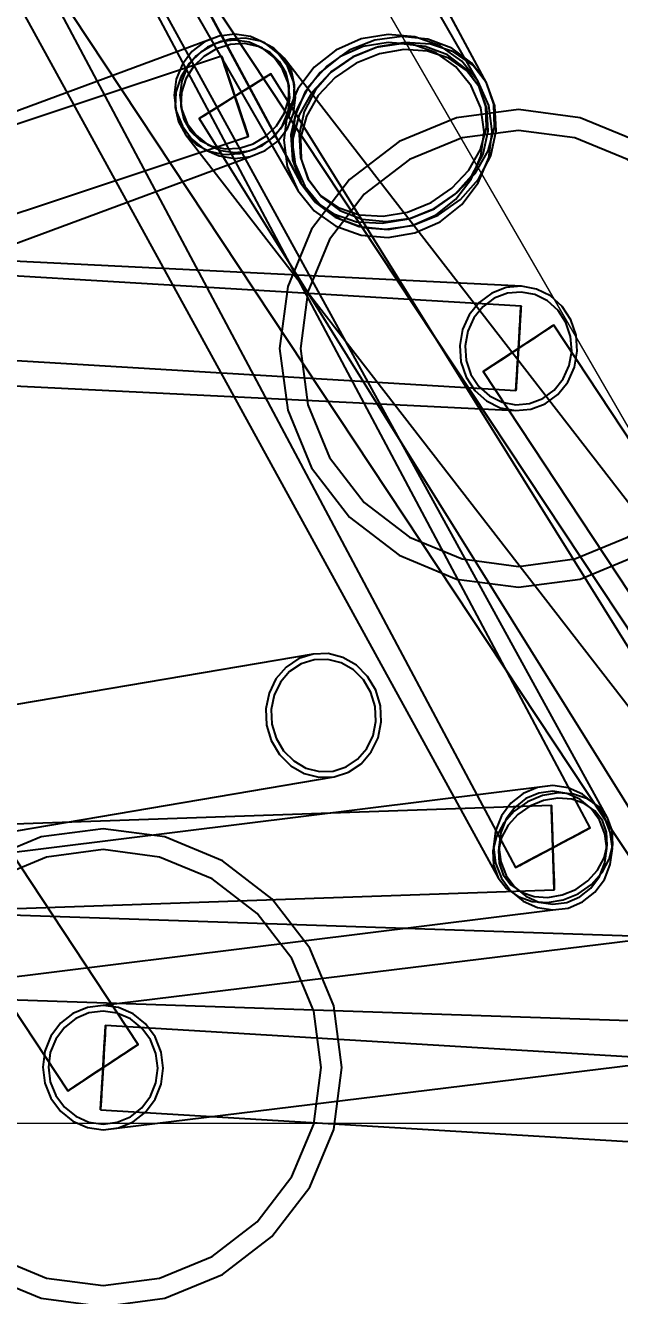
# Model space of a CAD drawing. Header units: millimetres. Extents: x -52000 to 54854, y -52000 to 53750.
# Drawn here: x 29162 to 32023, y -20460 to -14342 of the extents above; entities that cross this region are included whole.
import ezdxf

# ---------------------------------------------------------------- set-up
doc = ezdxf.new("R2010")
doc.units = ezdxf.units.MM
for name, color, linetype, lineweight in [('D-BMK-AXIS', 7, 'Continuous', 13), ('D-STR-DIM', 7, 'Continuous', 13), ('D-STR-STRC', 7, 'Continuous', 25)]:
    doc.layers.add(name, color=color, linetype=linetype, lineweight=lineweight)
doc.styles.add('OpenSansCondensed-Light', font='OpenSansCondensed-Light.ttf')
doc.styles.add('TOWER_UNICODE', font='Arial Unicode.ttf')
doc.dimstyles.new('EZDXF', dxfattribs={"dimtxt": 0.25, "dimasz": 0.175, "dimexe": 0.375, "dimexo": 0.125, "dimgap": 0.1, "dimtad": 1, "dimlfac": 100, "dimzin": 12, "dimdsep": 46, "dimtxsty": 'OpenSansCondensed-Light', "dimblk": 'ARCHTICK', "dimcen": 2.5, "dimazin": 3, "dimtfac": 0.5, "dimtmove": 2, "dimatfit": 3})

# ---------------------------------------------------------------- blocks, each defined once
blk = doc.blocks.new('_ARCHTICK')
at = {"color": 0, "linetype": 'BYBLOCK', "const_width": 0.15}
blk.add_lwpolyline([(-0.5, -0.5), (0.5, 0.5)], dxfattribs=at)

msp = doc.modelspace()

# ---------------------------------------------------------------- linework, layer by layer
at = {"layer": 'D-BMK-AXIS'}
msp.add_lwpolyline([(0, 39259.8), (-34000, -19629.9), (34000, -19629.9)], close=True, dxfattribs=at)
at = {"layer": 'D-STR-STRC'}
for points in [[(26511.6, -7715), (30487.1, -15100.5), (30553, -15186.5), (30645, -15250.2), (30756.7, -15287.4), (30880.4, -15295.4), (31007.9, -15273.7), (31130.4, -15223.8), (31239.5, -15149), (31327.8, -15054.6), (31389.3, -14946.9), (31419.8, -14833.2), (31417.2, -14721.3), (31381.7, -14618.9), (27406.2, -7233.4)], [(27608.5, -9744.2), (30487.5, -15099.9), (30558, -15194.6), (30654.2, -15266.4), (30769.6, -15310.5), (30896.2, -15323.8), (31025.5, -15305.5), (31148.5, -15256.8), (31257.1, -15181), (31343.7, -15083.3), (31402.4, -14970.3), (31429.2, -14849.8), (31422.4, -14729.9), (31382.4, -14618.9), (28503.4, -9263.2)], [(27578.1, -11416.7), (31438.4, -18447.2), (31478.8, -18499.6), (31534.4, -18538.5), (31601.4, -18561.4), (31675.1, -18566.7), (31750.7, -18554), (31822.9, -18524.1), (31886.8, -18479.2), (31938.1, -18422.3), (31973.3, -18357.2), (31989.9, -18288.4), (31986.8, -18220.6), (31964.4, -18158.4), (28104, -11127.9)], [(28577.4, -11838.1), (30473.1, -15137.3), (30552.9, -15235.2), (30656.8, -15308.6), (30777.9, -15352.3), (30907.8, -15363.5), (31037.7, -15341.4), (31158.8, -15287.5), (31262.8, -15205.4), (31342.5, -15100.7), (31392.7, -14980.7), (31409.8, -14853.4), (31392.7, -14727.5), (31342.5, -14611.7), (29446.9, -11312.6)], [(28585.1, -13081), (32585.4, -19123.2), (32631, -19173.6), (32690.5, -19209.2), (32759.9, -19227.7), (32834.5, -19227.8), (32909.2, -19209.5), (32978.8, -19174), (33038.7, -19123.8), (33084.7, -19062.2), (33113.7, -18993.5), (33123.8, -18922.4), (33114.2, -18853.6), (33085.7, -18792), (29085.4, -12749.8)], [(27360.3, -16043), (30246.5, -14973.7), (30317, -14945.2), (30377.6, -14898.9), (30424, -14837.9), (30453.2, -14766.4), (30463.2, -14689.2), (30453.2, -14611.7), (30424, -14539), (30377.6, -14476.2), (30317, -14427.5), (30246.5, -14396.3), (30170.8, -14384.6), (30095.2, -14393.3), (27209, -15462.6)], [(34237.2, -19446.3), (30408.1, -14499.9), (30357.5, -14451.2), (30294.2, -14418.4), (30222.4, -14403.6), (30147.2, -14408), (30073.6, -14431.1), (30006.6, -14471.4), (29950.8, -14526.1), (29910, -14591.6), (29887, -14663.4), (29883.3, -14736.5), (29899.2, -14806), (29933.6, -14867.2), (33762.8, -19813.6)], [(27148.3, -15982.2), (31521.1, -16197.5), (31594.8, -16190.9), (31664.5, -16164.3), (31725.4, -16119.6), (31773.4, -16059.7), (31805.2, -15988.9), (31818.7, -15911.8), (31812.9, -15833.8), (31788.2, -15760.1), (31746.3, -15695.8), (31690.1, -15645.3), (31623.3, -15612), (31550.6, -15598.2), (27177.8, -15383)], [(25653, -18810.1), (30647.8, -17961.3), (30717.1, -17939.1), (30778.2, -17898.4), (30826.9, -17841.7), (30860.1, -17773.1), (30875.3, -17697.1), (30871.7, -17618.9), (30849.3, -17544), (30809.8, -17477.3), (30755.9, -17423.4), (30691.1, -17386.1), (30620, -17367.8), (30547.3, -17369.8), (25552.5, -18218.6)], [(27801.7, -19086.7), (31701.4, -18602.6), (31775.5, -18593.3), (31844.6, -18564.1), (31903.9, -18517.2), (31949.4, -18455.7), (31978, -18383.7), (31987.8, -18306.3), (31978, -18228.6), (31949.4, -18155.9), (31903.9, -18093.3), (31844.6, -18044.9), (31775.5, -18014.1), (31701.4, -18003), (27801.7, -18487.2)], [(32835.5, -18657.8), (29535.9, -19062.1), (29460.8, -19071.7), (29390.9, -19101.1), (29330.8, -19148.2), (29284.7, -19209.9), (29255.7, -19282), (29245.8, -19359.5), (29255.7, -19437.2), (29284.7, -19509.7), (29330.8, -19572.2), (29390.9, -19620.4), (29460.8, -19650.9), (29535.9, -19661.8), (32835.5, -19257.4)]]:
    msp.add_lwpolyline(points, dxfattribs=at)
for points in [[(28655.9, -13010.9), (31522, -18398.2), (31880.8, -18207.4), (29014.7, -12820)], [(30170.8, -14384.6), (30095.2, -14393.3), (30024.6, -14421.8), (29964.1, -14468.1), (29917.6, -14529.1), (29888.4, -14600.6), (29878.5, -14677.8), (29888.4, -14755.3), (29917.6, -14828), (29964.1, -14890.8), (30024.6, -14939.5), (30095.2, -14970.8), (30170.8, -14982.4), (30246.5, -14973.7), (30317, -14945.2), (30377.6, -14898.9), (30424, -14837.9), (30453.2, -14766.4), (30463.2, -14689.2), (30453.2, -14611.7), (30424, -14539), (30377.6, -14476.2), (30317, -14427.5), (30246.5, -14396.3)], [(30408.1, -14499.9), (30357.5, -14451.2), (30294.2, -14418.4), (30222.4, -14403.6), (30147.2, -14408), (30073.6, -14431.1), (30006.6, -14471.4), (29950.8, -14526.1), (29910, -14591.6), (29887, -14663.4), (29883.3, -14736.5), (29899.2, -14806), (29933.6, -14867.2), (29984.2, -14915.8), (30047.5, -14948.6), (30119.2, -14963.4), (30194.4, -14959.1), (30268.1, -14936), (30335.1, -14895.7), (30390.9, -14840.9), (30431.7, -14775.4), (30454.7, -14703.7), (30458.4, -14630.5), (30442.5, -14561)], [(30170.8, -14412.5), (30102.2, -14420.4), (30038.3, -14446.2), (29983.4, -14488.2), (29941.3, -14543.5), (29914.8, -14608.3), (29905.8, -14678.3), (29914.8, -14748.6), (29941.3, -14814.5), (29983.4, -14871.5), (30038.3, -14915.6), (30102.2, -14943.9), (30170.8, -14954.5), (30239.4, -14946.6), (30303.4, -14920.8), (30358.3, -14878.8), (30400.4, -14823.5), (30426.9, -14758.7), (30435.9, -14688.7), (30426.9, -14618.4), (30400.4, -14552.5), (30358.3, -14495.6), (30303.4, -14451.4), (30239.4, -14423.1)], [(30385.9, -14517), (30340, -14472.9), (30282.6, -14443.1), (30217.6, -14429.8), (30149.4, -14433.7), (30082.7, -14454.6), (30021.9, -14491.2), (29971.3, -14540.8), (29934.3, -14600.2), (29913.5, -14665.2), (29910.1, -14731.5), (29924.5, -14794.6), (29955.7, -14850), (30001.6, -14894.1), (30059, -14923.9), (30124, -14937.3), (30192.2, -14933.3), (30259, -14912.4), (30319.7, -14875.9), (30370.3, -14826.2), (30407.3, -14766.8), (30428.2, -14701.8), (30431.5, -14635.5), (30417.1, -14572.5)], [(30907.8, -14385.4), (30777.9, -14407.5), (30656.8, -14461.4), (30552.9, -14543.5), (30473.1, -14648.2), (30422.9, -14768.2), (30405.8, -14895.5), (30422.9, -15021.4), (30473.1, -15137.3), (30552.9, -15235.2), (30656.8, -15308.6), (30777.9, -15352.3), (30907.8, -15363.5), (31037.7, -15341.4), (31158.8, -15287.5), (31262.8, -15205.4), (31342.5, -15100.7), (31392.7, -14980.7), (31409.8, -14853.4), (31392.7, -14727.5), (31342.5, -14611.7), (31262.8, -14513.7), (31158.8, -14440.4), (31037.7, -14396.6)], [(31382.4, -14618.9), (31311.8, -14524.2), (31215.6, -14452.4), (31100.3, -14408.3), (30973.7, -14395), (30844.4, -14413.3), (30721.3, -14462), (30612.8, -14537.8), (30526.2, -14635.5), (30467.5, -14748.5), (30440.6, -14869), (30447.4, -14988.9), (30487.5, -15099.9), (30558, -15194.6), (30654.2, -15266.4), (30769.6, -15310.5), (30896.2, -15323.8), (31025.5, -15305.5), (31148.5, -15256.8), (31257.1, -15181), (31343.7, -15083.3), (31402.4, -14970.3), (31429.2, -14849.8), (31422.4, -14729.9)], [(30907.8, -14423.9), (30788.1, -14444.3), (30676.6, -14494), (30580.8, -14569.6), (30507.3, -14666), (30461.1, -14776.6), (30445.4, -14893.9), (30461.1, -15009.8), (30507.3, -15116.6), (30580.8, -15206.8), (30676.6, -15274.4), (30788.1, -15314.7), (30907.8, -15325), (31027.5, -15304.7), (31139, -15255), (31234.8, -15179.3), (31308.3, -15082.9), (31354.5, -14972.3), (31370.3, -14855), (31354.5, -14739.1), (31308.3, -14632.4), (31234.8, -14542.1), (31139, -14474.5), (31027.5, -14434.2)], [(31381.7, -14618.9), (31315.7, -14532.9), (31223.8, -14469.1), (31112.1, -14432), (30988.3, -14424), (30860.9, -14445.7), (30738.4, -14495.6), (30629.3, -14570.3), (30541, -14664.8), (30479.5, -14772.5), (30449, -14886.2), (30451.6, -14998), (30487.1, -15100.5), (30553, -15186.5), (30645, -15250.2), (30756.7, -15287.4), (30880.4, -15295.4), (31007.9, -15273.7), (31130.4, -15223.8), (31239.5, -15149), (31327.8, -15054.6), (31389.3, -14946.9), (31419.8, -14833.2), (31417.2, -14721.3)], [(31347.1, -14637.8), (31282.2, -14550.6), (31193.5, -14484.4), (31087.3, -14443.8), (30970.6, -14431.5), (30851.5, -14448.4), (30738.1, -14493.3), (30638.1, -14563.1), (30558.4, -14653.1), (30504.3, -14757.2), (30479.5, -14868.2), (30485.8, -14978.7), (30522.7, -15081), (30587.7, -15168.2), (30676.3, -15234.3), (30782.6, -15274.9), (30899.3, -15287.2), (31018.3, -15270.4), (31131.7, -15225.5), (31231.7, -15155.7), (31311.5, -15065.6), (31365.6, -14961.6), (31390.3, -14850.5), (31384, -14740.1)], [(27099, -15489.8), (27227.1, -15875.4), (30234.9, -14876.4), (30106.8, -14490.7)], [(30106.8, -14490.7), (30109, -14497.2), (30115.4, -14516.5), (30125.5, -14547.2), (30138.8, -14587.1), (30154.3, -14633.6), (30170.8, -14683.5), (30187.4, -14733.4), (30202.9, -14779.9), (30216.1, -14819.9), (30226.3, -14850.5), (30232.7, -14869.8), (30234.9, -14876.4), (30232.7, -14869.8), (30226.3, -14850.5), (30216.1, -14819.9), (30202.9, -14779.9), (30187.4, -14733.4), (30170.8, -14683.5), (30154.3, -14633.6), (30138.8, -14587.1), (30125.5, -14547.2), (30115.4, -14516.5), (30109, -14497.2)], [(31346.5, -14637.9), (31285.7, -14558.6), (31201, -14499.9), (31098.1, -14465.7), (30984.1, -14458.3), (30866.6, -14478.3), (30753.8, -14524.3), (30653.3, -14593.1), (30572, -14680.1), (30515.3, -14779.4), (30487.2, -14884.1), (30489.6, -14987.1), (30522.3, -15081.5), (30583.1, -15160.8), (30667.8, -15219.5), (30770.7, -15253.7), (30884.7, -15261.1), (31002.1, -15241.1), (31114.9, -15195.1), (31215.4, -15126.2), (31296.8, -15039.2), (31353.4, -14940), (31381.5, -14835.3), (31379.2, -14732.2)], [(30111.8, -14505.9), (30113.8, -14511.9), (30119.7, -14529.7), (30129.1, -14557.9), (30141.3, -14594.7), (30155.6, -14637.5), (30170.8, -14683.5), (30186.1, -14729.5), (30200.3, -14772.3), (30212.6, -14809.1), (30221.9, -14837.4), (30227.8, -14855.1), (30229.8, -14861.2), (30227.8, -14855.1), (30221.9, -14837.4), (30212.6, -14809.1), (30200.3, -14772.3), (30186.1, -14729.5), (30170.8, -14683.5), (30155.6, -14637.5), (30141.3, -14594.7), (30129.1, -14557.9), (30119.7, -14529.7), (30113.8, -14511.9)], [(29998.4, -14791), (32663.1, -19065.1), (33008, -18850.1), (30343.3, -14576)], [(30343.3, -14576), (30337.4, -14579.7), (30320.2, -14590.4), (30292.8, -14607.5), (30257, -14629.8), (30215.5, -14655.7), (30170.8, -14683.5), (30126.2, -14711.3), (30084.6, -14737.3), (30048.9, -14759.5), (30021.5, -14776.6), (30004.3, -14787.4), (29998.4, -14791), (30004.3, -14787.4), (30021.5, -14776.6), (30048.9, -14759.5), (30084.6, -14737.3), (30126.2, -14711.3), (30170.8, -14683.5), (30215.5, -14655.7), (30257, -14629.8), (30292.8, -14607.5), (30320.2, -14590.4), (30337.4, -14579.7)], [(30329.7, -14584.5), (30324.3, -14587.8), (30308.4, -14597.7), (30283.2, -14613.5), (30250.3, -14634), (30211.9, -14657.9), (30170.8, -14683.5), (30129.7, -14709.1), (30091.4, -14733), (30058.5, -14753.5), (30033.3, -14769.3), (30017.4, -14779.2), (30012, -14782.6), (30017.4, -14779.2), (30033.3, -14769.3), (30058.5, -14753.5), (30091.4, -14733), (30129.7, -14709.1), (30170.8, -14683.5), (30211.9, -14657.9), (30250.3, -14634), (30283.2, -14613.5), (30308.4, -14597.7), (30324.3, -14587.8)], [(32685.9, -15897.9), (32646.7, -15600.2), (32531.8, -15322.9), (32349.1, -15084.7), (32110.9, -14901.9), (31833.5, -14787), (31535.9, -14747.9), (31238.3, -14787), (30960.9, -14901.9), (30722.7, -15084.7), (30540, -15322.9), (30425.1, -15600.2), (30385.9, -15897.9), (30425.1, -16195.5), (30540, -16472.9), (30722.7, -16711), (30960.9, -16893.8), (31238.3, -17008.7), (31535.9, -17047.9), (31833.5, -17008.7), (32110.9, -16893.8), (32349.1, -16711), (32531.8, -16472.9), (32646.7, -16195.5)], [(32585.9, -15897.9), (32550.1, -15626.1), (32445.2, -15372.9), (32278.4, -15155.4), (32060.9, -14988.5), (31807.7, -14883.6), (31535.9, -14847.9), (31264.1, -14883.6), (31010.9, -14988.5), (30793.4, -15155.4), (30626.6, -15372.9), (30521.7, -15626.1), (30485.9, -15897.9), (30521.7, -16169.6), (30626.6, -16422.9), (30793.4, -16640.3), (31010.9, -16807.2), (31264.1, -16912.1), (31535.9, -16947.9), (31807.7, -16912.1), (32060.9, -16807.2), (32278.4, -16640.3), (32445.2, -16422.9), (32550.1, -16169.6)], [(27059.6, -15832.7), (31523.7, -16100.7), (31548.1, -15695), (27084, -15427.1)], [(26902.2, -15741.9), (29366.3, -19473.9), (29705.5, -19250), (27241.4, -15517.9)], [(31550.6, -15598.2), (31477, -15604.8), (31407.3, -15631.4), (31346.4, -15676.1), (31298.4, -15736), (31266.6, -15806.9), (31253.1, -15883.9), (31258.9, -15962), (31283.6, -16035.6), (31325.5, -16099.9), (31381.7, -16150.4), (31448.5, -16183.7), (31521.1, -16197.5), (31594.8, -16190.9), (31664.5, -16164.3), (31725.4, -16119.6), (31773.4, -16059.7), (31805.2, -15988.9), (31818.7, -15911.8), (31812.9, -15833.8), (31788.2, -15760.1), (31746.3, -15695.8), (31690.1, -15645.3), (31623.3, -15612)], [(31549.3, -15626.2), (31482.5, -15632.2), (31419.3, -15656.3), (31364.1, -15696.8), (31320.5, -15751.1), (31291.7, -15815.4), (31279.5, -15885.2), (31284.8, -15956), (31307.2, -16022.8), (31345.1, -16081), (31396.1, -16126.8), (31456.6, -16157), (31522.5, -16169.5), (31589.3, -16163.5), (31652.5, -16139.4), (31707.7, -16098.9), (31751.3, -16044.6), (31780.1, -15980.4), (31792.3, -15910.5), (31787, -15839.7), (31764.6, -15773), (31726.7, -15714.7), (31675.7, -15668.9), (31615.2, -15638.7)], [(31548.1, -15695), (31547.7, -15701.9), (31546.4, -15722.2), (31544.5, -15754.4), (31542, -15796.4), (31539, -15845.4), (31535.9, -15897.9), (31532.7, -15950.4), (31529.8, -15999.3), (31527.3, -16041.3), (31525.4, -16073.5), (31524.1, -16093.8), (31523.7, -16100.7), (31524.1, -16093.8), (31525.4, -16073.5), (31527.3, -16041.3), (31529.8, -15999.3), (31532.7, -15950.4), (31535.9, -15897.9), (31539, -15845.4), (31542, -15796.4), (31544.5, -15754.4), (31546.4, -15722.2), (31547.7, -15701.9)], [(31547.1, -15711), (31546.7, -15717.4), (31545.6, -15736), (31543.8, -15765.7), (31541.5, -15804.4), (31538.8, -15849.5), (31535.9, -15897.9), (31533, -15946.2), (31530.3, -15991.3), (31528, -16030), (31526.2, -16059.7), (31525.1, -16078.4), (31524.7, -16084.7), (31525.1, -16078.4), (31526.2, -16059.7), (31528, -16030), (31530.3, -15991.3), (31533, -15946.2), (31535.9, -15897.9), (31538.8, -15849.5), (31541.5, -15804.4), (31543.8, -15765.7), (31545.6, -15736), (31546.7, -15717.4)], [(31366.3, -16009.8), (33830.4, -19741.9), (34169.6, -19517.9), (31705.5, -15785.9)], [(31705.5, -15785.9), (31699.7, -15789.7), (31682.8, -15800.9), (31655.8, -15818.7), (31620.7, -15841.9), (31579.8, -15868.9), (31535.9, -15897.9), (31492, -15926.8), (31451.1, -15953.8), (31416, -15977), (31389, -15994.8), (31372.1, -16006), (31366.3, -16009.8), (31372.1, -16006), (31389, -15994.8), (31416, -15977), (31451.1, -15953.8), (31492, -15926.8), (31535.9, -15897.9), (31579.8, -15868.9), (31620.7, -15841.9), (31655.8, -15818.7), (31682.8, -15800.9), (31699.7, -15789.7)], [(31692.1, -15794.7), (31686.8, -15798.2), (31671.2, -15808.5), (31646.4, -15824.9), (31614, -15846.3), (31576.3, -15871.2), (31535.9, -15897.9), (31495.5, -15924.6), (31457.8, -15949.4), (31425.4, -15970.8), (31400.6, -15987.2), (31385, -15997.5), (31379.7, -16001), (31385, -15997.5), (31400.6, -15987.2), (31425.4, -15970.8), (31457.8, -15949.4), (31495.5, -15924.6), (31535.9, -15897.9), (31576.3, -15871.2), (31614, -15846.3), (31646.4, -15824.9), (31671.2, -15808.5), (31686.8, -15798.2)], [(30647.8, -17961.3), (30717.1, -17939.1), (30778.2, -17898.4), (30826.9, -17841.7), (30860.1, -17773.1), (30875.3, -17697.1), (30871.7, -17618.9), (30849.3, -17544), (30809.8, -17477.3), (30755.9, -17423.4), (30691.1, -17386.1), (30620, -17367.8), (30547.3, -17369.8), (30478.1, -17391.9), (30417, -17432.7), (30368.2, -17489.3), (30335.1, -17558), (30319.8, -17634), (30323.5, -17712.1), (30345.8, -17787.1), (30385.3, -17853.7), (30439.3, -17907.6), (30504.1, -17944.9), (30575.2, -17963.3)], [(30643.1, -17933.7), (30705.9, -17913.6), (30761.3, -17876.6), (30805.5, -17825.3), (30835.6, -17763), (30849.4, -17694.1), (30846.1, -17623.3), (30825.8, -17555.3), (30790, -17494.9), (30741.1, -17446), (30682.4, -17412.2), (30617.9, -17395.6), (30552, -17397.4), (30489.2, -17417.4), (30433.9, -17454.4), (30389.6, -17505.8), (30359.6, -17568), (30345.7, -17636.9), (30349.1, -17707.8), (30369.3, -17775.7), (30405.1, -17836.2), (30454.1, -17885), (30512.8, -17918.9), (30577.3, -17935.5)], [(31964.4, -18158.4), (31923.9, -18106.1), (31868.4, -18067.1), (31801.4, -18044.2), (31727.6, -18038.9), (31652.1, -18051.7), (31579.9, -18081.5), (31515.9, -18126.4), (31464.7, -18183.3), (31429.5, -18248.4), (31412.9, -18317.2), (31415.9, -18385), (31438.4, -18447.2), (31478.8, -18499.6), (31534.4, -18538.5), (31601.4, -18561.4), (31675.1, -18566.7), (31750.7, -18554), (31822.9, -18524.1), (31886.8, -18479.2), (31938.1, -18422.3), (31973.3, -18357.2), (31989.9, -18288.4), (31986.8, -18220.6)], [(31701.4, -18003), (31627.3, -18012.3), (31558.2, -18041.5), (31498.9, -18088.4), (31453.4, -18149.9), (31424.7, -18221.9), (31415, -18299.3), (31424.7, -18377.1), (31453.4, -18449.7), (31498.9, -18512.3), (31558.2, -18560.7), (31627.3, -18591.5), (31701.4, -18602.6), (31775.5, -18593.3), (31844.6, -18564.1), (31903.9, -18517.2), (31949.4, -18455.7), (31978, -18383.7), (31987.8, -18306.3), (31978, -18228.6), (31949.4, -18155.9), (31903.9, -18093.3), (31844.6, -18044.9), (31775.5, -18014.1)], [(31701.4, -18031), (31634.2, -18039.5), (31571.5, -18065.9), (31517.8, -18108.4), (31476.5, -18164.2), (31450.6, -18229.4), (31441.7, -18299.7), (31450.6, -18370.1), (31476.5, -18436), (31517.8, -18492.8), (31571.5, -18536.6), (31634.2, -18564.5), (31701.4, -18574.6), (31768.6, -18566.1), (31831.2, -18539.8), (31885, -18497.2), (31926.3, -18441.4), (31952.2, -18376.2), (31961.1, -18305.9), (31952.2, -18235.5), (31926.3, -18169.6), (31885, -18112.8), (31831.2, -18069), (31768.6, -18041.1)], [(25595.7, -18311.3), (25609.8, -18717.5), (31708.4, -18505.9), (31694.3, -18099.7)], [(31939.8, -18171.9), (31903.2, -18124.4), (31852.8, -18089.1), (31792.1, -18068.3), (31725.2, -18063.6), (31656.7, -18075.1), (31591.2, -18102.1), (31533.2, -18142.9), (31486.8, -18194.5), (31454.9, -18253.5), (31439.8, -18315.8), (31442.6, -18377.3), (31463, -18433.7), (31499.6, -18481.2), (31550, -18516.5), (31610.7, -18537.3), (31677.6, -18542), (31746.1, -18530.5), (31811.6, -18503.5), (31869.5, -18462.7), (31916, -18411.1), (31947.9, -18352.1), (31963, -18289.8), (31960.2, -18228.3)], [(31708.4, -18505.9), (31708.2, -18499), (31707.5, -18478.7), (31706.4, -18446.4), (31704.9, -18404.3), (31703.2, -18355.4), (31701.4, -18302.8), (31699.6, -18250.2), (31697.9, -18201.3), (31696.4, -18159.2), (31695.3, -18126.9), (31694.6, -18106.6), (31694.3, -18099.7), (31694.6, -18106.6), (31695.3, -18126.9), (31696.4, -18159.2), (31697.9, -18201.3), (31699.6, -18250.2), (31701.4, -18302.8), (31703.2, -18355.4), (31704.9, -18404.3), (31706.4, -18446.4), (31707.5, -18478.7), (31708.2, -18499)], [(31707.9, -18489.9), (31707.7, -18483.5), (31707, -18464.8), (31706, -18435.1), (31704.6, -18396.3), (31703.1, -18351.2), (31701.4, -18302.8), (31699.7, -18254.4), (31698.1, -18209.3), (31696.8, -18170.5), (31695.8, -18140.8), (31695.1, -18122.1), (31694.9, -18115.7), (31695.1, -18122.1), (31695.8, -18140.8), (31696.8, -18170.5), (31698.1, -18209.3), (31699.7, -18254.4), (31701.4, -18302.8), (31703.1, -18351.2), (31704.6, -18396.3), (31706, -18435.1), (31707, -18464.8), (31707.7, -18483.5)], [(30685.9, -19362), (30646.7, -19064.3), (30531.8, -18787), (30349.1, -18548.8), (30110.9, -18366), (29833.5, -18251.1), (29535.9, -18212), (29238.3, -18251.1), (28960.9, -18366), (28722.7, -18548.8), (28540, -18787), (28425.1, -19064.3), (28385.9, -19362), (28425.1, -19659.6), (28540, -19937), (28722.7, -20175.1), (28960.9, -20357.9), (29238.3, -20472.8), (29535.9, -20512), (29833.5, -20472.8), (30110.9, -20357.9), (30349.1, -20175.1), (30531.8, -19937), (30646.7, -19659.6)], [(31880.8, -18207.4), (31874.7, -18210.6), (31856.7, -18220.2), (31828.2, -18235.3), (31791.1, -18255.1), (31747.8, -18278.1), (31701.4, -18302.8), (31655, -18327.5), (31611.7, -18350.5), (31574.5, -18370.3), (31546, -18385.5), (31528.1, -18395), (31522, -18398.2), (31528.1, -18395), (31546, -18385.5), (31574.5, -18370.3), (31611.7, -18350.5), (31655, -18327.5), (31701.4, -18302.8), (31747.8, -18278.1), (31791.1, -18255.1), (31828.2, -18235.3), (31856.7, -18220.2), (31874.7, -18210.6)], [(31866.7, -18214.9), (31861, -18217.9), (31844.5, -18226.7), (31818.2, -18240.6), (31784, -18258.8), (31744.2, -18280), (31701.4, -18302.8), (31658.6, -18325.6), (31618.8, -18346.8), (31584.5, -18365), (31558.3, -18378.9), (31541.7, -18387.7), (31536.1, -18390.7), (31541.7, -18387.7), (31558.3, -18378.9), (31584.5, -18365), (31618.8, -18346.8), (31658.6, -18325.6), (31701.4, -18302.8), (31744.2, -18280), (31784, -18258.8), (31818.2, -18240.6), (31844.5, -18226.7), (31861, -18217.9)], [(30585.9, -19362), (30550.1, -19090.2), (30445.2, -18837), (30278.4, -18619.5), (30060.9, -18452.6), (29807.7, -18347.7), (29535.9, -18312), (29264.1, -18347.7), (29010.9, -18452.6), (28793.4, -18619.5), (28626.6, -18837), (28521.7, -19090.2), (28485.9, -19362), (28521.7, -19633.7), (28626.6, -19887), (28793.4, -20104.4), (29010.9, -20271.3), (29264.1, -20376.2), (29535.9, -20412), (29807.7, -20376.2), (30060.9, -20271.3), (30278.4, -20104.4), (30445.2, -19887), (30550.1, -19633.7)], [(27794.8, -18990), (32828.6, -19160.7), (32842.4, -18754.5), (27808.6, -18583.9)], [(29535.9, -19062.1), (29460.8, -19071.7), (29390.9, -19101.1), (29330.8, -19148.2), (29284.7, -19209.9), (29255.7, -19282), (29245.8, -19359.5), (29255.7, -19437.2), (29284.7, -19509.7), (29330.8, -19572.2), (29390.9, -19620.4), (29460.8, -19650.9), (29535.9, -19661.8), (29611, -19652.2), (29680.9, -19622.9), (29741, -19575.7), (29787.1, -19514), (29816.1, -19442), (29826, -19364.4), (29816.1, -19286.7), (29787.1, -19214.2), (29741, -19151.7), (29680.9, -19103.5), (29611, -19073)], [(29535.9, -19090.1), (29467.8, -19098.8), (29404.4, -19125.4), (29349.9, -19168.1), (29308.1, -19224.1), (29281.9, -19289.4), (29272.9, -19359.7), (29281.9, -19430.2), (29308.1, -19495.9), (29349.9, -19552.6), (29404.4, -19596.3), (29467.8, -19624), (29535.9, -19633.8), (29604, -19625.1), (29667.4, -19598.5), (29721.9, -19555.8), (29763.7, -19499.8), (29789.9, -19434.5), (29798.9, -19364.2), (29789.9, -19293.8), (29763.7, -19228), (29721.9, -19171.3), (29667.4, -19127.6), (29604, -19099.9)], [(29523.7, -19564.8), (33987.8, -19832.7), (34012.2, -19427.1), (29548.1, -19159.1)], [(29523.7, -19564.8), (29524.1, -19557.9), (29525.4, -19537.6), (29527.3, -19505.4), (29529.8, -19463.4), (29532.7, -19414.5), (29535.9, -19362), (29539, -19309.5), (29542, -19260.5), (29544.5, -19218.5), (29546.4, -19186.3), (29547.7, -19166), (29548.1, -19159.1), (29547.7, -19166), (29546.4, -19186.3), (29544.5, -19218.5), (29542, -19260.5), (29539, -19309.5), (29535.9, -19362), (29532.7, -19414.5), (29529.8, -19463.4), (29527.3, -19505.4), (29525.4, -19537.6), (29524.1, -19557.9)], [(29524.7, -19548.8), (29525.1, -19542.5), (29526.2, -19523.8), (29528, -19494.1), (29530.3, -19455.4), (29533, -19410.3), (29535.9, -19362), (29538.8, -19313.6), (29541.5, -19268.5), (29543.8, -19229.8), (29545.6, -19200.1), (29546.7, -19181.5), (29547.1, -19175.1), (29546.7, -19181.5), (29545.6, -19200.1), (29543.8, -19229.8), (29541.5, -19268.5), (29538.8, -19313.6), (29535.9, -19362), (29533, -19410.3), (29530.3, -19455.4), (29528, -19494.1), (29526.2, -19523.8), (29525.1, -19542.5)], [(29366.3, -19473.9), (29372.1, -19470.1), (29389, -19458.9), (29416, -19441.1), (29451.1, -19417.9), (29492, -19390.9), (29535.9, -19362), (29579.8, -19333), (29620.7, -19306), (29655.8, -19282.8), (29682.8, -19265), (29699.7, -19253.8), (29705.5, -19250), (29699.7, -19253.8), (29682.8, -19265), (29655.8, -19282.8), (29620.7, -19306), (29579.8, -19333), (29535.9, -19362), (29492, -19390.9), (29451.1, -19417.9), (29416, -19441.1), (29389, -19458.9), (29372.1, -19470.1)], [(29379.7, -19465.1), (29385, -19461.6), (29400.6, -19451.3), (29425.4, -19434.9), (29457.8, -19413.5), (29495.5, -19388.7), (29535.9, -19362), (29576.3, -19335.3), (29614, -19310.4), (29646.4, -19289), (29671.2, -19272.6), (29686.8, -19262.3), (29692.1, -19258.8), (29686.8, -19262.3), (29671.2, -19272.6), (29646.4, -19289), (29614, -19310.4), (29576.3, -19335.3), (29535.9, -19362), (29495.5, -19388.7), (29457.8, -19413.5), (29425.4, -19434.9), (29400.6, -19451.3), (29385, -19461.6)]]:
    msp.add_lwpolyline(points, close=True, dxfattribs=at)

# ---------------------------------------------------------------- dimensions: what is measured, and where the dimension line sits
at = {"layer": 'D-STR-DIM'}
msp.add_linear_dim(base=(-34000, -28129.9), p1=(-34000, -19629.9), p2=(34000, -19629.9), dimstyle='EZDXF', override={"dimtxt": 1400, "dimasz": 625, "dimexe": 350, "dimexo": 300, "dimgap": 350, "dimtad": 1, "dimdec": 0, "dimlfac": 1, "dimlunit": 2, "dimtxsty": 'TOWER_UNICODE', "dimclrd": 7, "dimclre": 7, "dimclrt": 7}, dxfattribs=at).render()

doc.saveas('drawing.dxf')
